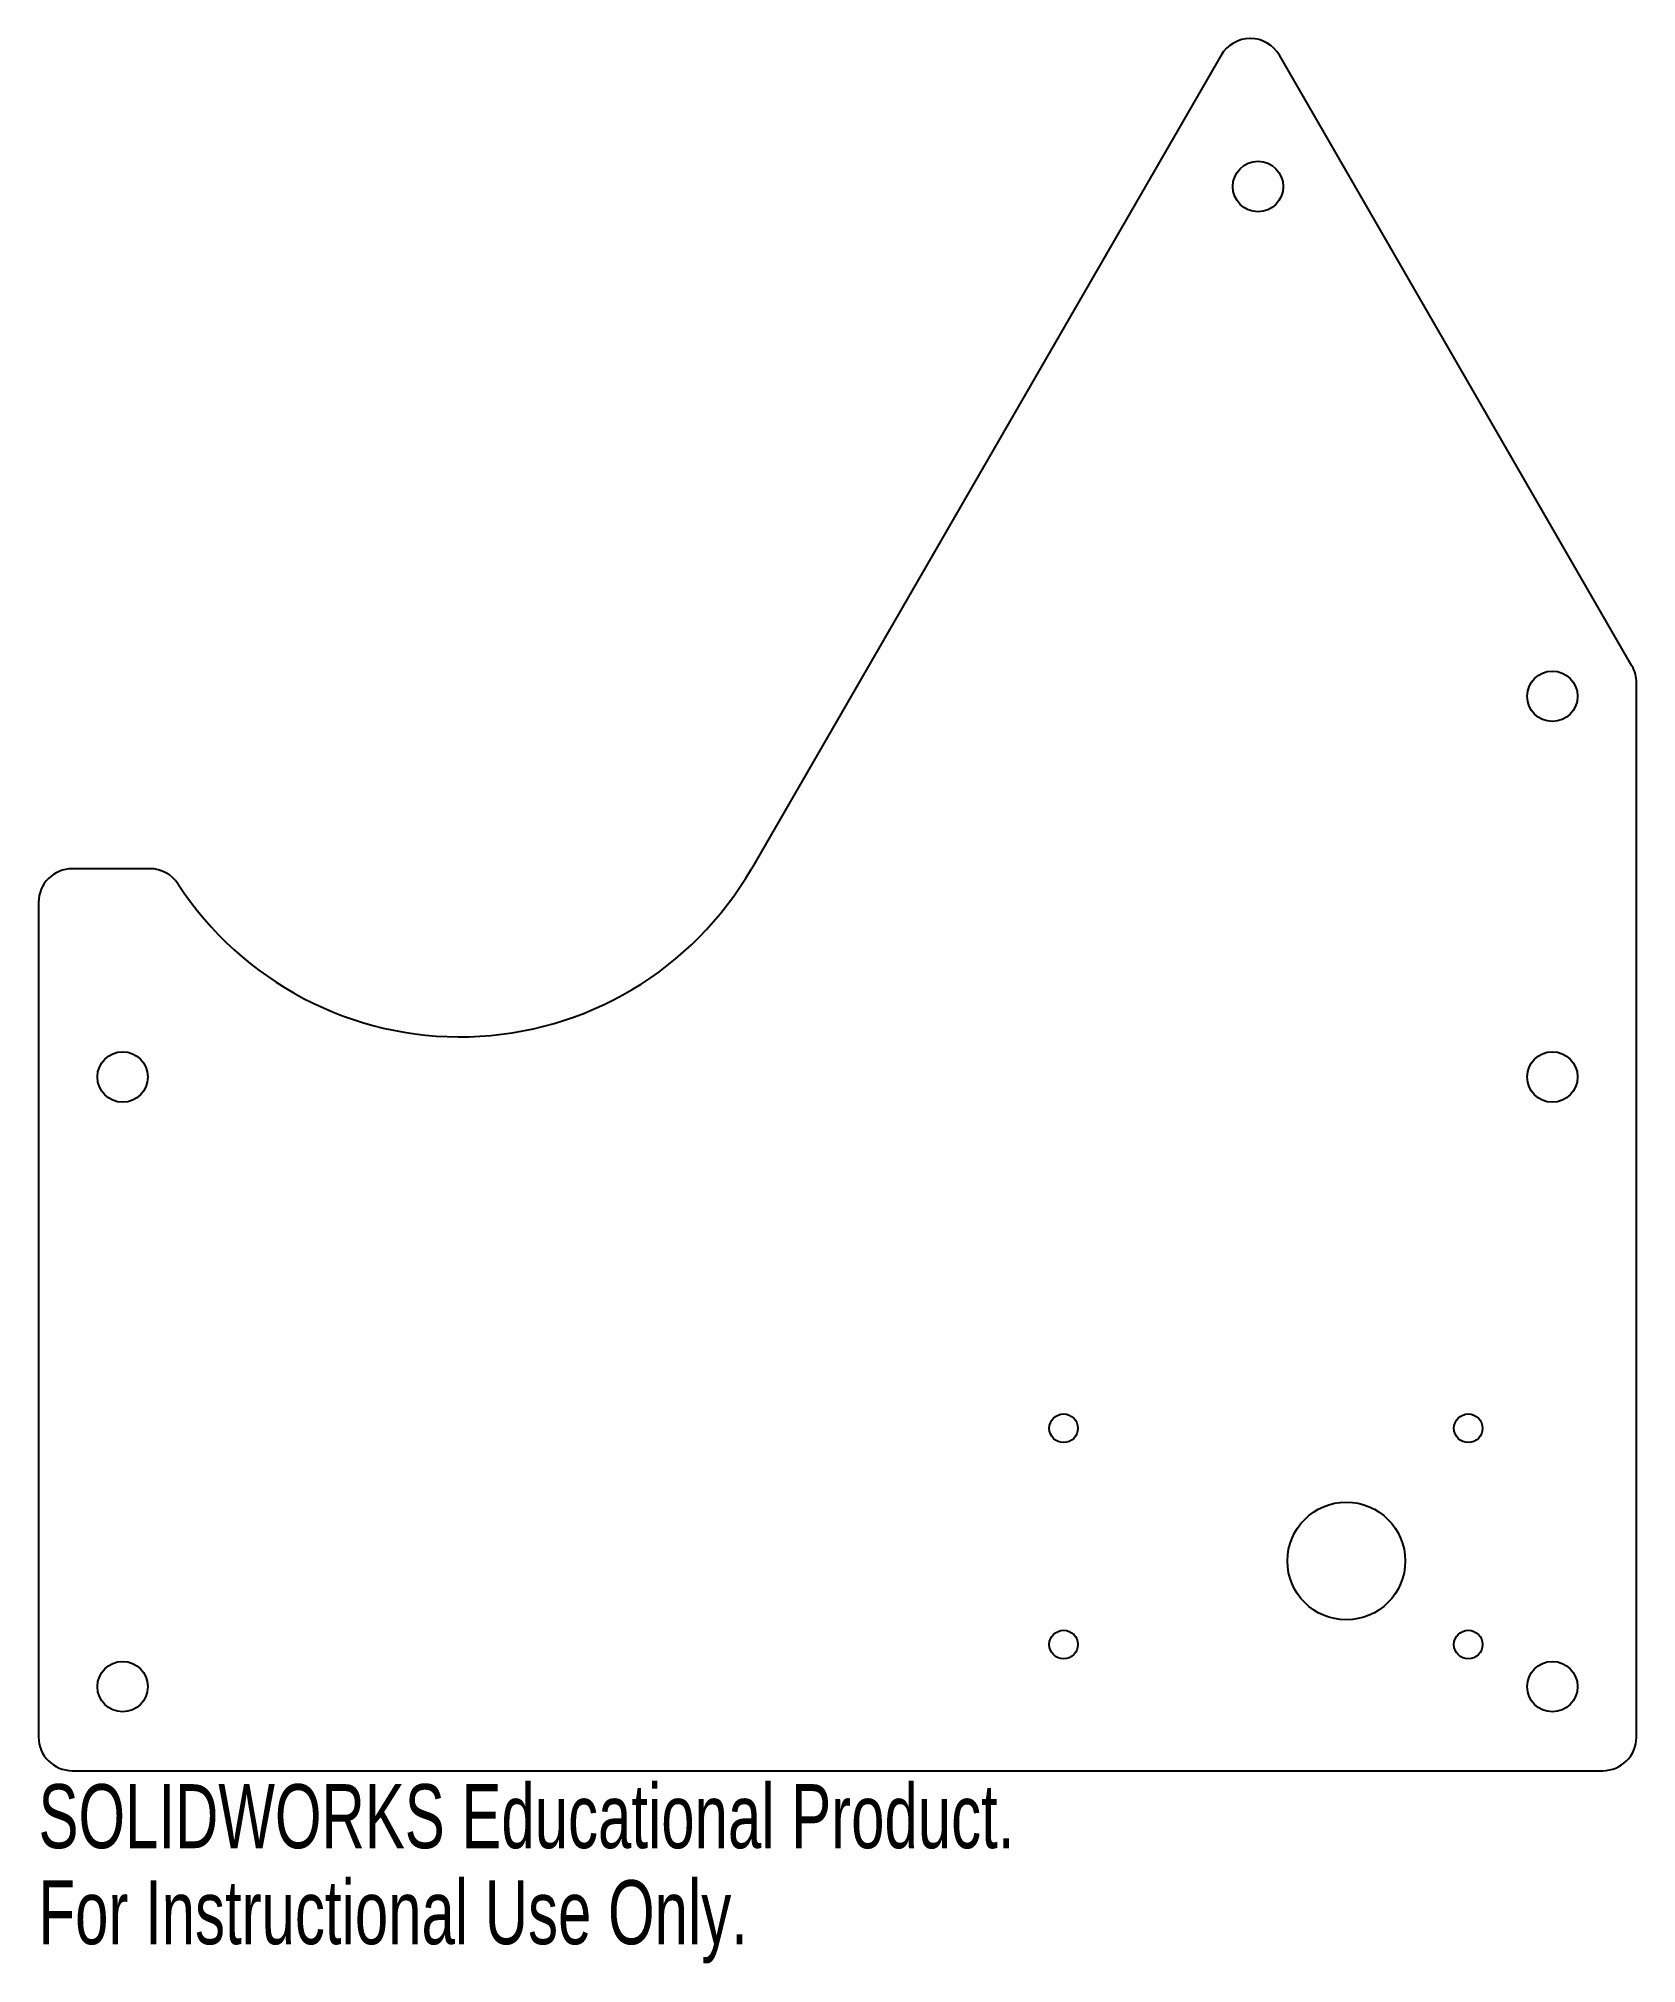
# Model space of a CAD drawing. Header units: inches. Extents: x -2.38 to 2.38, y -1.95 to 3.77.
import ezdxf

# ---------------------------------------------------------------- set-up
doc = ezdxf.new("R2010")
doc.units = ezdxf.units.IN
doc.header["$MEASUREMENT"] = 0
doc.styles.add('SLDTEXTSTYLE0', font='TXT', dxfattribs={"width": 0.7})

msp = doc.modelspace()

# ---------------------------------------------------------------- linework, layer by layer
at = {"color": 7, "linetype": 'Continuous', "lineweight": 25}
for p, q in [((1.1403, 3.725), (-0.256, 1.3066)), ((2.3616, 1.9096), (1.3135, 3.725)), ((2.375, -1.275), (2.375, 1.8596)), ((-2.044, 1.3066), (-2.275, 1.3066)), ((-2.375, 1.2066), (-2.375, -1.275)), ((-2.275, -1.375), (2.275, -1.375))]:
    msp.add_line(p, q, dxfattribs=at)
for centre, radius in [((1.25, 3.3349), 0.075), ((2.125, 1.8194), 0.075), ((-2.125, 0.6875), 0.075), ((2.125, 0.6875), 0.075), ((0.672, -0.357), 0.0425), ((1.875, -0.357), 0.0425), ((1.5125, -0.7515), 0.175), ((0.672, -1), 0.0425), ((1.875, -1), 0.0425), ((-2.125, -1.125), 0.075), ((2.125, -1.125), 0.075)]:
    msp.add_circle(centre, radius, dxfattribs=at)
for centre, radius, start, end in [((1.2269, 3.675), 0.1, 30, 150), ((2.275, 1.8596), 0.1, 0, 30), ((-2.275, 1.2066), 0.1, 90, 180), ((-2.044, 1.2066), 0.1, 33.0557, 90), ((-1.122, 1.8066), 1, 213.0557, 330), ((-2.275, -1.275), 0.1, 180, 270), ((2.275, -1.275), 0.1, 270, 0)]:
    msp.add_arc(centre, radius, start, end, dxfattribs=at)

# ---------------------------------------------------------------- texts
at = {"color": 7, "linetype": 'Continuous', "char_height": 0.1903, "attachment_point": 1, "style": 'SLDTEXTSTYLE0'}
for s, insert in [('SOLIDWORKS Educational Product.', (-2.375, -1.4151)), ('For Instructional Use Only.', (-2.375, -1.7006))]:
    msp.add_mtext(s, dxfattribs=dict(at, insert=insert))

doc.saveas('drawing.dxf')
